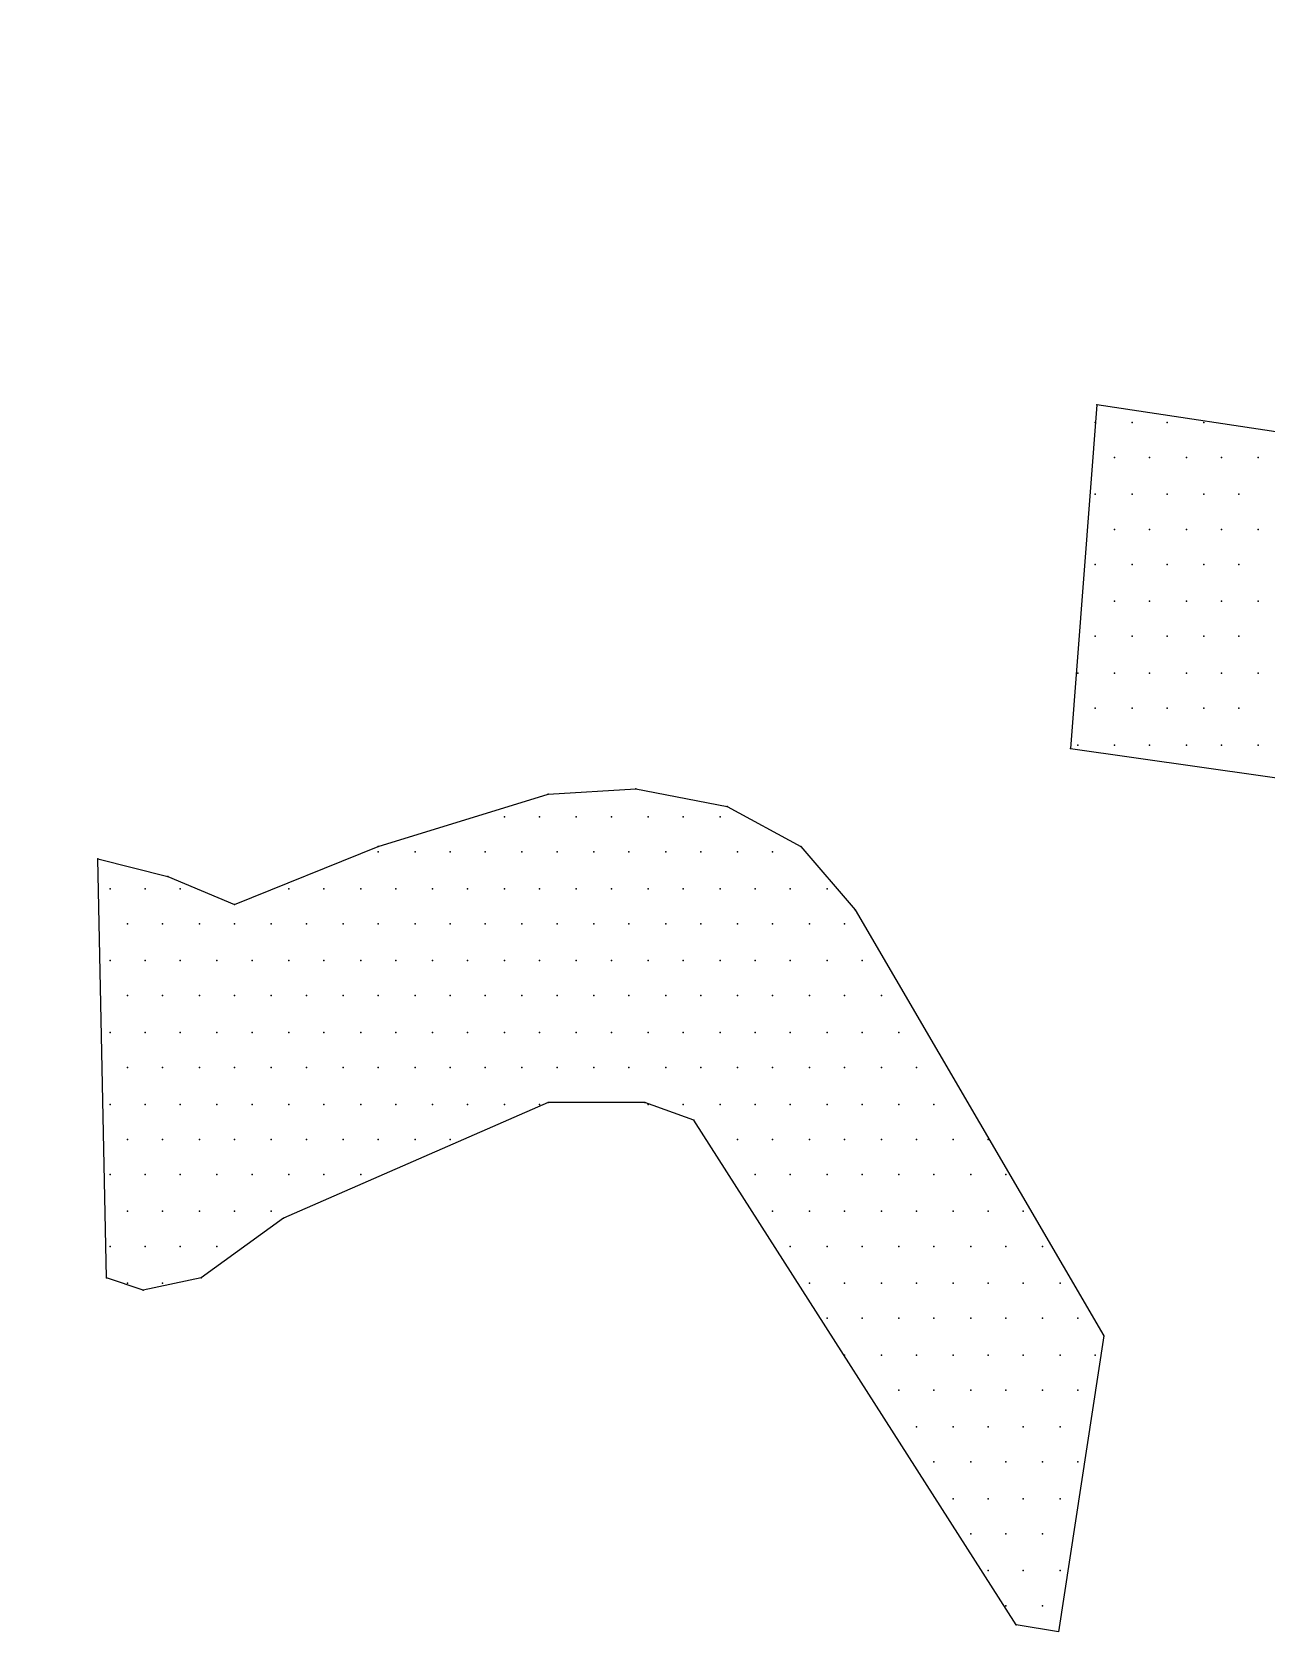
# Model space of a CAD drawing. Extents: x 180421 to 182279, y 668879 to 669787.
# Drawn here: x 180620.601 to 180624.32, y 669602.131 to 669606.948 of the extents above; entities that cross this region are included whole.
import ezdxf

# ---------------------------------------------------------------- set-up
doc = ezdxf.new("R2010")
doc.units = 0
doc.header["$LTSCALE"] = 2.5
doc.header["$MEASUREMENT"] = 0
doc.layers.get('0').update_dxf_attribs({"linetype": 'CONTINUOUS'})
doc.layers.add('KOTERET', color=1, linetype='CONTINUOUS')

# ---------------------------------------------------------------- blocks, each defined once
blk = doc.blocks.new('elipsa')
at = {"layer": 'KOTERET', "color": 1, "linetype": 'Continuous'}
for points in [[(20.3683, 15.4817, 0.06433), (7.6269, 18.997, 0.055067), (-3.6948, 19.3348, 0.081051), (-17.0697, 16.5849, 0.05642), (-25.5411, 12.204, 0.170965), (-32.0544, 4.6087, 0.076819), (-33.0467, 0.117, 0.118306), (-31.4579, -6.7288, 0.129737), (-26.3803, -12.4978, 0.070189), (-16.4416, -17.7337, 0.047922), (-8.9888, -19.6286, 0.049022), (1.6784, -20.3939, 0.072792), (17.2806, -17.6915, 0.1248), (27.5308, -12.0861, 0.103709), (33.1626, -4.1213, 0.036886), (33.5743, -2.3743, 0.106536), (33.2893, 2.7508, 0.106243), (28.2222, 10.4886, 0.106919), (20.3683, 15.4817)], [(-8.7988, -18.4832, 0.049045), (1.6467, -19.2327, 0.072972), (16.9534, -16.5725, 0.125195), (26.7391, -11.2363, 0.103069), (32.0753, -3.7149, 0.035565), (32.4289, -2.1895, 0.105225), (32.1861, 2.3919, 0.105504), (27.4094, 9.6652, 0.107235), (19.9461, 14.405, 0.064474), (7.4632, 17.8464, 0.055181), (-3.6262, 18.1789, 0.081162), (-16.6527, 15.5029, 0.05669), (-24.9288, 11.217, 0.171614), (-30.9723, 4.1918, 0.076301), (-31.8855, 0.0748, 0.117637), (-30.4181, -6.2062, 0.130118), (-25.7153, -11.5424, 0.070334), (-16.0457, -16.6411, 0.047983), (-8.7988, -18.4832)]]:
    blk.add_lwpolyline(points, format="xyb", dxfattribs=at)
at = {"layer": 'KOTERET', "color": 2, "linetype": 'Continuous'}
for points in [[(22.0943, -8.9192), (22.0151, -9.9537)], [(22.7593, -9.0195), (22.0943, -8.9192)], [(22.089, -8.972), (22.089, -8.972)], [(22.1999, -8.972), (22.1999, -8.972)], [(22.3054, -8.972), (22.3054, -8.972)], [(22.4163, -8.972), (22.4163, -8.972)], [(22.1471, -9.0775), (22.1471, -9.0775)], [(22.2526, -9.0775), (22.2526, -9.0775)], [(22.3635, -9.0775), (22.3635, -9.0775)], [(22.469, -9.0775), (22.469, -9.0775)], [(22.5799, -9.0775), (22.5799, -9.0775)], [(22.089, -9.1884), (22.089, -9.1884)], [(22.1999, -9.1884), (22.1999, -9.1884)], [(22.3054, -9.1884), (22.3054, -9.1884)], [(22.4163, -9.1884), (22.4163, -9.1884)], [(22.5218, -9.1884), (22.5218, -9.1884)], [(22.1471, -9.2939), (22.1471, -9.2939)], [(22.2526, -9.2939), (22.2526, -9.2939)], [(22.3635, -9.2939), (22.3635, -9.2939)], [(22.469, -9.2939), (22.469, -9.2939)], [(22.5799, -9.2939), (22.5799, -9.2939)], [(22.089, -9.3995), (22.089, -9.3995)], [(22.1999, -9.3995), (22.1999, -9.3995)], [(22.3054, -9.3995), (22.3054, -9.3995)], [(22.4163, -9.3995), (22.4163, -9.3995)], [(22.5218, -9.3995), (22.5218, -9.3995)], [(22.1471, -9.5103), (22.1471, -9.5103)], [(22.2526, -9.5103), (22.2526, -9.5103)], [(22.3635, -9.5103), (22.3635, -9.5103)], [(22.469, -9.5103), (22.469, -9.5103)], [(22.5799, -9.5103), (22.5799, -9.5103)], [(22.089, -9.6159), (22.089, -9.6159)], [(22.1999, -9.6159), (22.1999, -9.6159)], [(22.3054, -9.6159), (22.3054, -9.6159)], [(22.4163, -9.6159), (22.4163, -9.6159)], [(22.5218, -9.6159), (22.5218, -9.6159)], [(22.0362, -9.7268), (22.0362, -9.7268)], [(22.1471, -9.7268), (22.1471, -9.7268)], [(22.2526, -9.7268), (22.2526, -9.7268)], [(22.3635, -9.7268), (22.3635, -9.7268)], [(22.469, -9.7268), (22.469, -9.7268)], [(22.5799, -9.7268), (22.5799, -9.7268)], [(22.089, -9.8323), (22.089, -9.8323)], [(22.1999, -9.8323), (22.1999, -9.8323)], [(22.3054, -9.8323), (22.3054, -9.8323)], [(22.4163, -9.8323), (22.4163, -9.8323)], [(22.5218, -9.8323), (22.5218, -9.8323)], [(22.0151, -9.9537), (22.791, -10.0646)], [(22.0362, -9.9432), (22.0362, -9.9432)], [(22.1471, -9.9432), (22.1471, -9.9432)], [(22.2526, -9.9432), (22.2526, -9.9432)], [(22.3635, -9.9432), (22.3635, -9.9432)], [(22.469, -9.9432), (22.469, -9.9432)], [(22.5799, -9.9432), (22.5799, -9.9432)], [(19.9302, -10.2493), (20.4422, -10.0909)], [(20.4422, -10.0909), (20.7061, -10.0751)], [(20.7061, -10.0751), (20.9806, -10.1279)], [(20.3103, -10.1596), (20.3103, -10.1596)], [(20.4158, -10.1596), (20.4158, -10.1596)], [(20.5267, -10.1596), (20.5267, -10.1596)], [(20.6322, -10.1596), (20.6322, -10.1596)], [(20.7431, -10.1596), (20.7431, -10.1596)], [(20.8486, -10.1596), (20.8486, -10.1596)], [(20.9595, -10.1596), (20.9595, -10.1596)], [(20.9806, -10.1279), (21.2023, -10.2493)], [(19.4974, -10.4235), (19.9302, -10.2493)], [(21.2023, -10.2493), (21.3659, -10.4393)], [(19.1121, -11.5477), (19.0857, -10.2862)], [(19.0857, -10.2862), (19.2969, -10.339)], [(19.9302, -10.2651), (19.9302, -10.2651)], [(20.0411, -10.2651), (20.0411, -10.2651)], [(20.1467, -10.2651), (20.1467, -10.2651)], [(20.2522, -10.2651), (20.2522, -10.2651)], [(20.3631, -10.2651), (20.3631, -10.2651)], [(20.4686, -10.2651), (20.4686, -10.2651)], [(20.5795, -10.2651), (20.5795, -10.2651)], [(20.685, -10.2651), (20.685, -10.2651)], [(20.7959, -10.2651), (20.7959, -10.2651)], [(20.9014, -10.2651), (20.9014, -10.2651)], [(21.0123, -10.2651), (21.0123, -10.2651)], [(21.1178, -10.2651), (21.1178, -10.2651)], [(19.2969, -10.339), (19.4974, -10.4235)], [(19.1227, -10.376), (19.1227, -10.376)], [(19.2283, -10.376), (19.2283, -10.376)], [(19.3338, -10.376), (19.3338, -10.376)], [(19.6611, -10.376), (19.6611, -10.376)], [(19.7666, -10.376), (19.7666, -10.376)], [(19.8775, -10.376), (19.8775, -10.376)], [(19.983, -10.376), (19.983, -10.376)], [(20.0939, -10.376), (20.0939, -10.376)], [(20.1994, -10.376), (20.1994, -10.376)], [(20.3103, -10.376), (20.3103, -10.376)], [(20.4158, -10.376), (20.4158, -10.376)], [(20.5267, -10.376), (20.5267, -10.376)], [(20.6322, -10.376), (20.6322, -10.376)], [(20.7431, -10.376), (20.7431, -10.376)], [(20.8486, -10.376), (20.8486, -10.376)], [(20.9595, -10.376), (20.9595, -10.376)], [(21.0651, -10.376), (21.0651, -10.376)], [(21.1706, -10.376), (21.1706, -10.376)], [(21.2815, -10.376), (21.2815, -10.376)], [(21.3659, -10.4393), (22.1154, -11.7219)], [(19.1755, -10.4815), (19.1755, -10.4815)], [(19.281, -10.4815), (19.281, -10.4815)], [(19.3919, -10.4815), (19.3919, -10.4815)], [(19.4974, -10.4815), (19.4974, -10.4815)], [(19.6083, -10.4815), (19.6083, -10.4815)], [(19.7138, -10.4815), (19.7138, -10.4815)], [(19.8247, -10.4815), (19.8247, -10.4815)], [(19.9302, -10.4815), (19.9302, -10.4815)], [(20.0411, -10.4815), (20.0411, -10.4815)], [(20.1467, -10.4815), (20.1467, -10.4815)], [(20.2522, -10.4815), (20.2522, -10.4815)], [(20.3631, -10.4815), (20.3631, -10.4815)], [(20.4686, -10.4815), (20.4686, -10.4815)], [(20.5795, -10.4815), (20.5795, -10.4815)], [(20.685, -10.4815), (20.685, -10.4815)], [(20.7959, -10.4815), (20.7959, -10.4815)], [(20.9014, -10.4815), (20.9014, -10.4815)], [(21.0123, -10.4815), (21.0123, -10.4815)], [(21.1178, -10.4815), (21.1178, -10.4815)], [(21.2287, -10.4815), (21.2287, -10.4815)], [(21.3342, -10.4815), (21.3342, -10.4815)], [(19.1227, -10.5924), (19.1227, -10.5924)], [(19.2283, -10.5924), (19.2283, -10.5924)], [(19.3338, -10.5924), (19.3338, -10.5924)], [(19.4447, -10.5924), (19.4447, -10.5924)], [(19.5502, -10.5924), (19.5502, -10.5924)], [(19.6611, -10.5924), (19.6611, -10.5924)], [(19.7666, -10.5924), (19.7666, -10.5924)], [(19.8775, -10.5924), (19.8775, -10.5924)], [(19.983, -10.5924), (19.983, -10.5924)], [(20.0939, -10.5924), (20.0939, -10.5924)], [(20.1994, -10.5924), (20.1994, -10.5924)], [(20.3103, -10.5924), (20.3103, -10.5924)], [(20.4158, -10.5924), (20.4158, -10.5924)], [(20.5267, -10.5924), (20.5267, -10.5924)], [(20.6322, -10.5924), (20.6322, -10.5924)], [(20.7431, -10.5924), (20.7431, -10.5924)], [(20.8486, -10.5924), (20.8486, -10.5924)], [(20.9595, -10.5924), (20.9595, -10.5924)], [(21.0651, -10.5924), (21.0651, -10.5924)], [(21.1706, -10.5924), (21.1706, -10.5924)], [(21.2815, -10.5924), (21.2815, -10.5924)], [(21.387, -10.5924), (21.387, -10.5924)], [(19.1755, -10.6979), (19.1755, -10.6979)], [(19.281, -10.6979), (19.281, -10.6979)], [(19.3919, -10.6979), (19.3919, -10.6979)], [(19.4974, -10.6979), (19.4974, -10.6979)], [(19.6083, -10.6979), (19.6083, -10.6979)], [(19.7138, -10.6979), (19.7138, -10.6979)], [(19.8247, -10.6979), (19.8247, -10.6979)], [(19.9302, -10.6979), (19.9302, -10.6979)], [(20.0411, -10.6979), (20.0411, -10.6979)], [(20.1467, -10.6979), (20.1467, -10.6979)], [(20.2522, -10.6979), (20.2522, -10.6979)], [(20.3631, -10.6979), (20.3631, -10.6979)], [(20.4686, -10.6979), (20.4686, -10.6979)], [(20.5795, -10.6979), (20.5795, -10.6979)], [(20.685, -10.6979), (20.685, -10.6979)], [(20.7959, -10.6979), (20.7959, -10.6979)], [(20.9014, -10.6979), (20.9014, -10.6979)], [(21.0123, -10.6979), (21.0123, -10.6979)], [(21.1178, -10.6979), (21.1178, -10.6979)], [(21.2287, -10.6979), (21.2287, -10.6979)], [(21.3342, -10.6979), (21.3342, -10.6979)], [(21.4451, -10.6979), (21.4451, -10.6979)], [(19.1227, -10.8088), (19.1227, -10.8088)], [(19.2283, -10.8088), (19.2283, -10.8088)], [(19.3338, -10.8088), (19.3338, -10.8088)], [(19.4447, -10.8088), (19.4447, -10.8088)], [(19.5502, -10.8088), (19.5502, -10.8088)], [(19.6611, -10.8088), (19.6611, -10.8088)], [(19.7666, -10.8088), (19.7666, -10.8088)], [(19.8775, -10.8088), (19.8775, -10.8088)], [(19.983, -10.8088), (19.983, -10.8088)], [(20.0939, -10.8088), (20.0939, -10.8088)], [(20.1994, -10.8088), (20.1994, -10.8088)], [(20.3103, -10.8088), (20.3103, -10.8088)], [(20.4158, -10.8088), (20.4158, -10.8088)], [(20.5267, -10.8088), (20.5267, -10.8088)], [(20.6322, -10.8088), (20.6322, -10.8088)], [(20.7431, -10.8088), (20.7431, -10.8088)], [(20.8486, -10.8088), (20.8486, -10.8088)], [(20.9595, -10.8088), (20.9595, -10.8088)], [(21.0651, -10.8088), (21.0651, -10.8088)], [(21.1706, -10.8088), (21.1706, -10.8088)], [(21.2815, -10.8088), (21.2815, -10.8088)], [(21.387, -10.8088), (21.387, -10.8088)], [(21.4979, -10.8088), (21.4979, -10.8088)], [(19.1755, -10.9143), (19.1755, -10.9143)], [(19.281, -10.9143), (19.281, -10.9143)], [(19.3919, -10.9143), (19.3919, -10.9143)], [(19.4974, -10.9143), (19.4974, -10.9143)], [(19.6083, -10.9143), (19.6083, -10.9143)], [(19.7138, -10.9143), (19.7138, -10.9143)], [(19.8247, -10.9143), (19.8247, -10.9143)], [(19.9302, -10.9143), (19.9302, -10.9143)], [(20.0411, -10.9143), (20.0411, -10.9143)], [(20.1467, -10.9143), (20.1467, -10.9143)], [(20.2522, -10.9143), (20.2522, -10.9143)], [(20.3631, -10.9143), (20.3631, -10.9143)], [(20.4686, -10.9143), (20.4686, -10.9143)], [(20.5795, -10.9143), (20.5795, -10.9143)], [(20.685, -10.9143), (20.685, -10.9143)], [(20.7959, -10.9143), (20.7959, -10.9143)], [(20.9014, -10.9143), (20.9014, -10.9143)], [(21.0123, -10.9143), (21.0123, -10.9143)], [(21.1178, -10.9143), (21.1178, -10.9143)], [(21.2287, -10.9143), (21.2287, -10.9143)], [(21.3342, -10.9143), (21.3342, -10.9143)], [(21.4451, -10.9143), (21.4451, -10.9143)], [(21.5506, -10.9143), (21.5506, -10.9143)], [(19.1227, -11.0252), (19.1227, -11.0252)], [(19.2283, -11.0252), (19.2283, -11.0252)], [(19.3338, -11.0252), (19.3338, -11.0252)], [(19.4447, -11.0252), (19.4447, -11.0252)], [(19.5502, -11.0252), (19.5502, -11.0252)], [(20.4422, -11.0199), (19.6452, -11.3683)], [(19.6611, -11.0252), (19.6611, -11.0252)], [(19.7666, -11.0252), (19.7666, -11.0252)], [(19.8775, -11.0252), (19.8775, -11.0252)], [(19.983, -11.0252), (19.983, -11.0252)], [(20.0939, -11.0252), (20.0939, -11.0252)], [(20.1994, -11.0252), (20.1994, -11.0252)], [(20.3103, -11.0252), (20.3103, -11.0252)], [(20.4158, -11.0252), (20.4158, -11.0252)], [(20.7325, -11.0199), (20.4422, -11.0199)], [(20.8803, -11.0727), (20.7325, -11.0199)], [(20.7431, -11.0252), (20.7431, -11.0252)], [(20.8486, -11.0252), (20.8486, -11.0252)], [(20.9595, -11.0252), (20.9595, -11.0252)], [(21.0651, -11.0252), (21.0651, -11.0252)], [(21.1706, -11.0252), (21.1706, -11.0252)], [(21.2815, -11.0252), (21.2815, -11.0252)], [(21.387, -11.0252), (21.387, -11.0252)], [(21.4979, -11.0252), (21.4979, -11.0252)], [(21.6034, -11.0252), (21.6034, -11.0252)], [(21.8515, -12.5928), (20.8803, -11.0727)], [(19.1755, -11.1307), (19.1755, -11.1307)], [(19.281, -11.1307), (19.281, -11.1307)], [(19.3919, -11.1307), (19.3919, -11.1307)], [(19.4974, -11.1307), (19.4974, -11.1307)], [(19.6083, -11.1307), (19.6083, -11.1307)], [(19.7138, -11.1307), (19.7138, -11.1307)], [(19.8247, -11.1307), (19.8247, -11.1307)], [(19.9302, -11.1307), (19.9302, -11.1307)], [(20.0411, -11.1307), (20.0411, -11.1307)], [(20.1467, -11.1307), (20.1467, -11.1307)], [(21.0123, -11.1307), (21.0123, -11.1307)], [(21.1178, -11.1307), (21.1178, -11.1307)], [(21.2287, -11.1307), (21.2287, -11.1307)], [(21.3342, -11.1307), (21.3342, -11.1307)], [(21.4451, -11.1307), (21.4451, -11.1307)], [(21.5506, -11.1307), (21.5506, -11.1307)], [(21.6615, -11.1307), (21.6615, -11.1307)], [(21.767, -11.1307), (21.767, -11.1307)], [(19.1227, -11.2363), (19.1227, -11.2363)], [(19.2283, -11.2363), (19.2283, -11.2363)], [(19.3338, -11.2363), (19.3338, -11.2363)], [(19.4447, -11.2363), (19.4447, -11.2363)], [(19.5502, -11.2363), (19.5502, -11.2363)], [(19.6611, -11.2363), (19.6611, -11.2363)], [(19.7666, -11.2363), (19.7666, -11.2363)], [(19.8775, -11.2363), (19.8775, -11.2363)], [(21.0651, -11.2363), (21.0651, -11.2363)], [(21.1706, -11.2363), (21.1706, -11.2363)], [(21.2815, -11.2363), (21.2815, -11.2363)], [(21.387, -11.2363), (21.387, -11.2363)], [(21.4979, -11.2363), (21.4979, -11.2363)], [(21.6034, -11.2363), (21.6034, -11.2363)], [(21.7143, -11.2363), (21.7143, -11.2363)], [(21.8198, -11.2363), (21.8198, -11.2363)], [(19.1755, -11.3471), (19.1755, -11.3471)], [(19.281, -11.3471), (19.281, -11.3471)], [(19.3919, -11.3471), (19.3919, -11.3471)], [(19.6452, -11.3683), (19.3972, -11.5477)], [(19.4974, -11.3471), (19.4974, -11.3471)], [(19.6083, -11.3471), (19.6083, -11.3471)], [(21.1178, -11.3471), (21.1178, -11.3471)], [(21.2287, -11.3471), (21.2287, -11.3471)], [(21.3342, -11.3471), (21.3342, -11.3471)], [(21.4451, -11.3471), (21.4451, -11.3471)], [(21.5506, -11.3471), (21.5506, -11.3471)], [(21.6615, -11.3471), (21.6615, -11.3471)], [(21.767, -11.3471), (21.767, -11.3471)], [(21.8726, -11.3471), (21.8726, -11.3471)], [(19.1227, -11.4527), (19.1227, -11.4527)], [(19.2283, -11.4527), (19.2283, -11.4527)], [(19.3338, -11.4527), (19.3338, -11.4527)], [(19.4447, -11.4527), (19.4447, -11.4527)], [(21.1706, -11.4527), (21.1706, -11.4527)], [(21.2815, -11.4527), (21.2815, -11.4527)], [(21.387, -11.4527), (21.387, -11.4527)], [(21.4979, -11.4527), (21.4979, -11.4527)], [(21.6034, -11.4527), (21.6034, -11.4527)], [(21.7143, -11.4527), (21.7143, -11.4527)], [(21.8198, -11.4527), (21.8198, -11.4527)], [(21.9307, -11.4527), (21.9307, -11.4527)], [(19.223, -11.5847), (19.1121, -11.5477)], [(19.3972, -11.5477), (19.223, -11.5847)], [(19.1755, -11.5636), (19.1755, -11.5636)], [(19.281, -11.5636), (19.281, -11.5636)], [(21.2287, -11.5636), (21.2287, -11.5636)], [(21.3342, -11.5636), (21.3342, -11.5636)], [(21.4451, -11.5636), (21.4451, -11.5636)], [(21.5506, -11.5636), (21.5506, -11.5636)], [(21.6615, -11.5636), (21.6615, -11.5636)], [(21.767, -11.5636), (21.767, -11.5636)], [(21.8726, -11.5636), (21.8726, -11.5636)], [(21.9835, -11.5636), (21.9835, -11.5636)], [(21.2815, -11.6691), (21.2815, -11.6691)], [(21.387, -11.6691), (21.387, -11.6691)], [(21.4979, -11.6691), (21.4979, -11.6691)], [(21.6034, -11.6691), (21.6034, -11.6691)], [(21.7143, -11.6691), (21.7143, -11.6691)], [(21.8198, -11.6691), (21.8198, -11.6691)], [(21.9307, -11.6691), (21.9307, -11.6691)], [(22.0362, -11.6691), (22.0362, -11.6691)], [(22.1154, -11.7219), (21.9782, -12.6139)], [(21.3342, -11.78), (21.3342, -11.78)], [(21.4451, -11.78), (21.4451, -11.78)], [(21.5506, -11.78), (21.5506, -11.78)], [(21.6615, -11.78), (21.6615, -11.78)], [(21.767, -11.78), (21.767, -11.78)], [(21.8726, -11.78), (21.8726, -11.78)], [(21.9835, -11.78), (21.9835, -11.78)], [(22.089, -11.78), (22.089, -11.78)], [(21.4979, -11.8855), (21.4979, -11.8855)], [(21.6034, -11.8855), (21.6034, -11.8855)], [(21.7143, -11.8855), (21.7143, -11.8855)], [(21.8198, -11.8855), (21.8198, -11.8855)], [(21.9307, -11.8855), (21.9307, -11.8855)], [(22.0362, -11.8855), (22.0362, -11.8855)], [(21.5506, -11.9964), (21.5506, -11.9964)], [(21.6615, -11.9964), (21.6615, -11.9964)], [(21.767, -11.9964), (21.767, -11.9964)], [(21.8726, -11.9964), (21.8726, -11.9964)], [(21.9835, -11.9964), (21.9835, -11.9964)], [(21.6034, -12.1019), (21.6034, -12.1019)], [(21.7143, -12.1019), (21.7143, -12.1019)], [(21.8198, -12.1019), (21.8198, -12.1019)], [(21.9307, -12.1019), (21.9307, -12.1019)], [(22.0362, -12.1019), (22.0362, -12.1019)], [(21.6615, -12.2128), (21.6615, -12.2128)], [(21.767, -12.2128), (21.767, -12.2128)], [(21.8726, -12.2128), (21.8726, -12.2128)], [(21.9835, -12.2128), (21.9835, -12.2128)], [(21.7143, -12.3183), (21.7143, -12.3183)], [(21.8198, -12.3183), (21.8198, -12.3183)], [(21.9307, -12.3183), (21.9307, -12.3183)], [(21.767, -12.4292), (21.767, -12.4292)], [(21.8726, -12.4292), (21.8726, -12.4292)], [(21.9835, -12.4292), (21.9835, -12.4292)], [(21.8198, -12.5347), (21.8198, -12.5347)], [(21.9307, -12.5347), (21.9307, -12.5347)], [(21.9782, -12.6139), (21.8515, -12.5928)]]:
    blk.add_lwpolyline(points, dxfattribs=at)
at = {"layer": 'KOTERET', "color": 1}
for p in [(22.0943, -8.9192), (22.0943, -8.9192), (22.089, -8.972), (22.089, -8.972), (22.1999, -8.972), (22.1999, -8.972), (22.3054, -8.972), (22.3054, -8.972), (22.4163, -8.972), (22.4163, -8.972), (22.1471, -9.0775), (22.1471, -9.0775), (22.2526, -9.0775), (22.2526, -9.0775), (22.3635, -9.0775), (22.3635, -9.0775), (22.469, -9.0775), (22.469, -9.0775), (22.5799, -9.0775), (22.5799, -9.0775), (22.089, -9.1884), (22.089, -9.1884), (22.1999, -9.1884), (22.1999, -9.1884), (22.3054, -9.1884), (22.3054, -9.1884), (22.4163, -9.1884), (22.4163, -9.1884), (22.5218, -9.1884), (22.5218, -9.1884), (22.1471, -9.2939), (22.1471, -9.2939), (22.2526, -9.2939), (22.2526, -9.2939), (22.3635, -9.2939), (22.3635, -9.2939), (22.469, -9.2939), (22.469, -9.2939), (22.5799, -9.2939), (22.5799, -9.2939), (22.089, -9.3995), (22.089, -9.3995), (22.1999, -9.3995), (22.1999, -9.3995), (22.3054, -9.3995), (22.3054, -9.3995), (22.4163, -9.3995), (22.4163, -9.3995), (22.5218, -9.3995), (22.5218, -9.3995), (22.1471, -9.5103), (22.1471, -9.5103), (22.2526, -9.5103), (22.2526, -9.5103), (22.3635, -9.5103), (22.3635, -9.5103), (22.469, -9.5103), (22.469, -9.5103), (22.5799, -9.5103), (22.5799, -9.5103), (22.089, -9.6159), (22.089, -9.6159), (22.1999, -9.6159), (22.1999, -9.6159), (22.3054, -9.6159), (22.3054, -9.6159), (22.4163, -9.6159), (22.4163, -9.6159), (22.5218, -9.6159), (22.5218, -9.6159), (22.0362, -9.7268), (22.0362, -9.7268), (22.1471, -9.7268), (22.1471, -9.7268), (22.2526, -9.7268), (22.2526, -9.7268), (22.3635, -9.7268), (22.3635, -9.7268), (22.469, -9.7268), (22.469, -9.7268), (22.5799, -9.7268), (22.5799, -9.7268), (22.089, -9.8323), (22.089, -9.8323), (22.1999, -9.8323), (22.1999, -9.8323), (22.3054, -9.8323), (22.3054, -9.8323), (22.4163, -9.8323), (22.4163, -9.8323), (22.5218, -9.8323), (22.5218, -9.8323), (22.0151, -9.9537), (22.0151, -9.9537), (22.0362, -9.9432), (22.0362, -9.9432), (22.1471, -9.9432), (22.1471, -9.9432), (22.2526, -9.9432), (22.2526, -9.9432), (22.3635, -9.9432), (22.3635, -9.9432), (22.469, -9.9432), (22.469, -9.9432), (22.5799, -9.9432), (22.5799, -9.9432), (20.4422, -10.0909), (20.4422, -10.0909), (20.7061, -10.0751), (20.7061, -10.0751), (20.3103, -10.1596), (20.3103, -10.1596), (20.4158, -10.1596), (20.4158, -10.1596), (20.5267, -10.1596), (20.5267, -10.1596), (20.6322, -10.1596), (20.6322, -10.1596), (20.7431, -10.1596), (20.7431, -10.1596), (20.8486, -10.1596), (20.8486, -10.1596), (20.9595, -10.1596), (20.9595, -10.1596), (20.9806, -10.1279), (20.9806, -10.1279), (19.9302, -10.2493), (19.9302, -10.2493), (21.2023, -10.2493), (21.2023, -10.2493), (19.0857, -10.2862), (19.0857, -10.2862), (19.9302, -10.2651), (19.9302, -10.2651), (20.0411, -10.2651), (20.0411, -10.2651), (20.1467, -10.2651), (20.1467, -10.2651), (20.2522, -10.2651), (20.2522, -10.2651), (20.3631, -10.2651), (20.3631, -10.2651), (20.4686, -10.2651), (20.4686, -10.2651), (20.5795, -10.2651), (20.5795, -10.2651), (20.685, -10.2651), (20.685, -10.2651), (20.7959, -10.2651), (20.7959, -10.2651), (20.9014, -10.2651), (20.9014, -10.2651), (21.0123, -10.2651), (21.0123, -10.2651), (21.1178, -10.2651), (21.1178, -10.2651), (19.2969, -10.339), (19.2969, -10.339), (19.1227, -10.376), (19.1227, -10.376), (19.2283, -10.376), (19.2283, -10.376), (19.3338, -10.376), (19.3338, -10.376), (19.6611, -10.376), (19.6611, -10.376), (19.7666, -10.376), (19.7666, -10.376), (19.8775, -10.376), (19.8775, -10.376), (19.983, -10.376), (19.983, -10.376), (20.0939, -10.376), (20.0939, -10.376), (20.1994, -10.376), (20.1994, -10.376), (20.3103, -10.376), (20.3103, -10.376), (20.4158, -10.376), (20.4158, -10.376), (20.5267, -10.376), (20.5267, -10.376), (20.6322, -10.376), (20.6322, -10.376), (20.7431, -10.376), (20.7431, -10.376), (20.8486, -10.376), (20.8486, -10.376), (20.9595, -10.376), (20.9595, -10.376), (21.0651, -10.376), (21.0651, -10.376), (21.1706, -10.376), (21.1706, -10.376), (21.2815, -10.376), (21.2815, -10.376), (19.4974, -10.4235), (19.4974, -10.4235), (21.3659, -10.4393), (21.3659, -10.4393), (19.1755, -10.4815), (19.1755, -10.4815), (19.281, -10.4815), (19.281, -10.4815), (19.3919, -10.4815), (19.3919, -10.4815), (19.4974, -10.4815), (19.4974, -10.4815), (19.6083, -10.4815), (19.6083, -10.4815), (19.7138, -10.4815), (19.7138, -10.4815), (19.8247, -10.4815), (19.8247, -10.4815), (19.9302, -10.4815), (19.9302, -10.4815), (20.0411, -10.4815), (20.0411, -10.4815), (20.1467, -10.4815), (20.1467, -10.4815), (20.2522, -10.4815), (20.2522, -10.4815), (20.3631, -10.4815), (20.3631, -10.4815), (20.4686, -10.4815), (20.4686, -10.4815), (20.5795, -10.4815), (20.5795, -10.4815), (20.685, -10.4815), (20.685, -10.4815), (20.7959, -10.4815), (20.7959, -10.4815), (20.9014, -10.4815), (20.9014, -10.4815), (21.0123, -10.4815), (21.0123, -10.4815), (21.1178, -10.4815), (21.1178, -10.4815), (21.2287, -10.4815), (21.2287, -10.4815), (21.3342, -10.4815), (21.3342, -10.4815), (19.1227, -10.5924), (19.1227, -10.5924), (19.2283, -10.5924), (19.2283, -10.5924), (19.3338, -10.5924), (19.3338, -10.5924), (19.4447, -10.5924), (19.4447, -10.5924), (19.5502, -10.5924), (19.5502, -10.5924), (19.6611, -10.5924), (19.6611, -10.5924), (19.7666, -10.5924), (19.7666, -10.5924), (19.8775, -10.5924), (19.8775, -10.5924), (19.983, -10.5924), (19.983, -10.5924), (20.0939, -10.5924), (20.0939, -10.5924), (20.1994, -10.5924), (20.1994, -10.5924), (20.3103, -10.5924), (20.3103, -10.5924), (20.4158, -10.5924), (20.4158, -10.5924), (20.5267, -10.5924), (20.5267, -10.5924), (20.6322, -10.5924), (20.6322, -10.5924), (20.7431, -10.5924), (20.7431, -10.5924), (20.8486, -10.5924), (20.8486, -10.5924), (20.9595, -10.5924), (20.9595, -10.5924), (21.0651, -10.5924), (21.0651, -10.5924), (21.1706, -10.5924), (21.1706, -10.5924), (21.2815, -10.5924), (21.2815, -10.5924), (21.387, -10.5924), (21.387, -10.5924), (19.1755, -10.6979), (19.1755, -10.6979), (19.281, -10.6979), (19.281, -10.6979), (19.3919, -10.6979), (19.3919, -10.6979), (19.4974, -10.6979), (19.4974, -10.6979), (19.6083, -10.6979), (19.6083, -10.6979), (19.7138, -10.6979), (19.7138, -10.6979), (19.8247, -10.6979), (19.8247, -10.6979), (19.9302, -10.6979), (19.9302, -10.6979), (20.0411, -10.6979), (20.0411, -10.6979), (20.1467, -10.6979), (20.1467, -10.6979), (20.2522, -10.6979), (20.2522, -10.6979), (20.3631, -10.6979), (20.3631, -10.6979), (20.4686, -10.6979), (20.4686, -10.6979), (20.5795, -10.6979), (20.5795, -10.6979), (20.685, -10.6979), (20.685, -10.6979), (20.7959, -10.6979), (20.7959, -10.6979), (20.9014, -10.6979), (20.9014, -10.6979), (21.0123, -10.6979), (21.0123, -10.6979), (21.1178, -10.6979), (21.1178, -10.6979), (21.2287, -10.6979), (21.2287, -10.6979), (21.3342, -10.6979), (21.3342, -10.6979), (21.4451, -10.6979), (21.4451, -10.6979), (19.1227, -10.8088), (19.1227, -10.8088), (19.2283, -10.8088), (19.2283, -10.8088), (19.3338, -10.8088), (19.3338, -10.8088), (19.4447, -10.8088), (19.4447, -10.8088), (19.5502, -10.8088), (19.5502, -10.8088), (19.6611, -10.8088), (19.6611, -10.8088), (19.7666, -10.8088), (19.7666, -10.8088), (19.8775, -10.8088), (19.8775, -10.8088), (19.983, -10.8088), (19.983, -10.8088), (20.0939, -10.8088), (20.0939, -10.8088), (20.1994, -10.8088), (20.1994, -10.8088), (20.3103, -10.8088), (20.3103, -10.8088), (20.4158, -10.8088), (20.4158, -10.8088), (20.5267, -10.8088), (20.5267, -10.8088), (20.6322, -10.8088), (20.6322, -10.8088), (20.7431, -10.8088), (20.7431, -10.8088), (20.8486, -10.8088), (20.8486, -10.8088), (20.9595, -10.8088), (20.9595, -10.8088), (21.0651, -10.8088), (21.0651, -10.8088), (21.1706, -10.8088), (21.1706, -10.8088), (21.2815, -10.8088), (21.2815, -10.8088), (21.387, -10.8088), (21.387, -10.8088), (21.4979, -10.8088), (21.4979, -10.8088), (19.1755, -10.9143), (19.1755, -10.9143), (19.281, -10.9143), (19.281, -10.9143), (19.3919, -10.9143), (19.3919, -10.9143), (19.4974, -10.9143), (19.4974, -10.9143), (19.6083, -10.9143), (19.6083, -10.9143), (19.7138, -10.9143), (19.7138, -10.9143), (19.8247, -10.9143), (19.8247, -10.9143), (19.9302, -10.9143), (19.9302, -10.9143), (20.0411, -10.9143), (20.0411, -10.9143), (20.1467, -10.9143), (20.1467, -10.9143), (20.2522, -10.9143), (20.2522, -10.9143), (20.3631, -10.9143), (20.3631, -10.9143), (20.4686, -10.9143), (20.4686, -10.9143), (20.5795, -10.9143), (20.5795, -10.9143), (20.685, -10.9143), (20.685, -10.9143), (20.7959, -10.9143), (20.7959, -10.9143), (20.9014, -10.9143), (20.9014, -10.9143), (21.0123, -10.9143), (21.0123, -10.9143), (21.1178, -10.9143), (21.1178, -10.9143), (21.2287, -10.9143), (21.2287, -10.9143), (21.3342, -10.9143), (21.3342, -10.9143), (21.4451, -10.9143), (21.4451, -10.9143), (21.5506, -10.9143), (21.5506, -10.9143), (19.1227, -11.0252), (19.1227, -11.0252), (19.2283, -11.0252), (19.2283, -11.0252), (19.3338, -11.0252), (19.3338, -11.0252), (19.4447, -11.0252), (19.4447, -11.0252), (19.5502, -11.0252), (19.5502, -11.0252), (19.6611, -11.0252), (19.6611, -11.0252), (19.7666, -11.0252), (19.7666, -11.0252), (19.8775, -11.0252), (19.8775, -11.0252), (19.983, -11.0252), (19.983, -11.0252), (20.0939, -11.0252), (20.0939, -11.0252), (20.1994, -11.0252), (20.1994, -11.0252), (20.3103, -11.0252), (20.3103, -11.0252), (20.4158, -11.0252), (20.4158, -11.0252), (20.4422, -11.0199), (20.4422, -11.0199), (20.7325, -11.0199), (20.7325, -11.0199), (20.7431, -11.0252), (20.7431, -11.0252), (20.8486, -11.0252), (20.8486, -11.0252), (20.9595, -11.0252), (20.9595, -11.0252), (21.0651, -11.0252), (21.0651, -11.0252), (21.1706, -11.0252), (21.1706, -11.0252), (21.2815, -11.0252), (21.2815, -11.0252), (21.387, -11.0252), (21.387, -11.0252), (21.4979, -11.0252), (21.4979, -11.0252), (21.6034, -11.0252), (21.6034, -11.0252), (20.8803, -11.0727), (20.8803, -11.0727), (19.1755, -11.1307), (19.1755, -11.1307), (19.281, -11.1307), (19.281, -11.1307), (19.3919, -11.1307), (19.3919, -11.1307), (19.4974, -11.1307), (19.4974, -11.1307), (19.6083, -11.1307), (19.6083, -11.1307), (19.7138, -11.1307), (19.7138, -11.1307), (19.8247, -11.1307), (19.8247, -11.1307), (19.9302, -11.1307), (19.9302, -11.1307), (20.0411, -11.1307), (20.0411, -11.1307), (20.1467, -11.1307), (20.1467, -11.1307), (21.0123, -11.1307), (21.0123, -11.1307), (21.1178, -11.1307), (21.1178, -11.1307), (21.2287, -11.1307), (21.2287, -11.1307), (21.3342, -11.1307), (21.3342, -11.1307), (21.4451, -11.1307), (21.4451, -11.1307), (21.5506, -11.1307), (21.5506, -11.1307), (21.6615, -11.1307), (21.6615, -11.1307), (21.767, -11.1307), (21.767, -11.1307), (19.1227, -11.2363), (19.1227, -11.2363), (19.2283, -11.2363), (19.2283, -11.2363), (19.3338, -11.2363), (19.3338, -11.2363), (19.4447, -11.2363), (19.4447, -11.2363), (19.5502, -11.2363), (19.5502, -11.2363), (19.6611, -11.2363), (19.6611, -11.2363), (19.7666, -11.2363), (19.7666, -11.2363), (19.8775, -11.2363), (19.8775, -11.2363), (21.0651, -11.2363), (21.0651, -11.2363), (21.1706, -11.2363), (21.1706, -11.2363), (21.2815, -11.2363), (21.2815, -11.2363), (21.387, -11.2363), (21.387, -11.2363), (21.4979, -11.2363), (21.4979, -11.2363), (21.6034, -11.2363), (21.6034, -11.2363), (21.7143, -11.2363), (21.7143, -11.2363), (21.8198, -11.2363), (21.8198, -11.2363), (19.1755, -11.3471), (19.1755, -11.3471), (19.281, -11.3471), (19.281, -11.3471), (19.3919, -11.3471), (19.3919, -11.3471), (19.4974, -11.3471), (19.4974, -11.3471), (19.6083, -11.3471), (19.6083, -11.3471), (19.6452, -11.3683), (19.6452, -11.3683), (21.1178, -11.3471), (21.1178, -11.3471), (21.2287, -11.3471), (21.2287, -11.3471), (21.3342, -11.3471), (21.3342, -11.3471), (21.4451, -11.3471), (21.4451, -11.3471), (21.5506, -11.3471), (21.5506, -11.3471), (21.6615, -11.3471), (21.6615, -11.3471), (21.767, -11.3471), (21.767, -11.3471), (21.8726, -11.3471), (21.8726, -11.3471), (19.1227, -11.4527), (19.1227, -11.4527), (19.2283, -11.4527), (19.2283, -11.4527), (19.3338, -11.4527), (19.3338, -11.4527), (19.4447, -11.4527), (19.4447, -11.4527), (21.1706, -11.4527), (21.1706, -11.4527), (21.2815, -11.4527), (21.2815, -11.4527), (21.387, -11.4527), (21.387, -11.4527), (21.4979, -11.4527), (21.4979, -11.4527), (21.6034, -11.4527), (21.6034, -11.4527), (21.7143, -11.4527), (21.7143, -11.4527), (21.8198, -11.4527), (21.8198, -11.4527), (21.9307, -11.4527), (21.9307, -11.4527), (19.1121, -11.5477), (19.1121, -11.5477), (19.3972, -11.5477), (19.3972, -11.5477), (19.1755, -11.5636), (19.1755, -11.5636), (19.223, -11.5847), (19.223, -11.5847), (19.281, -11.5636), (19.281, -11.5636), (21.2287, -11.5636), (21.2287, -11.5636), (21.3342, -11.5636), (21.3342, -11.5636), (21.4451, -11.5636), (21.4451, -11.5636), (21.5506, -11.5636), (21.5506, -11.5636), (21.6615, -11.5636), (21.6615, -11.5636), (21.767, -11.5636), (21.767, -11.5636), (21.8726, -11.5636), (21.8726, -11.5636), (21.9835, -11.5636), (21.9835, -11.5636), (21.2815, -11.6691), (21.2815, -11.6691), (21.387, -11.6691), (21.387, -11.6691), (21.4979, -11.6691), (21.4979, -11.6691), (21.6034, -11.6691), (21.6034, -11.6691), (21.7143, -11.6691), (21.7143, -11.6691), (21.8198, -11.6691), (21.8198, -11.6691), (21.9307, -11.6691), (21.9307, -11.6691), (22.0362, -11.6691), (22.0362, -11.6691), (22.1154, -11.7219), (22.1154, -11.7219), (21.3342, -11.78), (21.3342, -11.78), (21.4451, -11.78), (21.4451, -11.78), (21.5506, -11.78), (21.5506, -11.78), (21.6615, -11.78), (21.6615, -11.78), (21.767, -11.78), (21.767, -11.78), (21.8726, -11.78), (21.8726, -11.78), (21.9835, -11.78), (21.9835, -11.78), (22.089, -11.78), (22.089, -11.78), (21.4979, -11.8855), (21.4979, -11.8855), (21.6034, -11.8855), (21.6034, -11.8855), (21.7143, -11.8855), (21.7143, -11.8855), (21.8198, -11.8855), (21.8198, -11.8855), (21.9307, -11.8855), (21.9307, -11.8855), (22.0362, -11.8855), (22.0362, -11.8855), (21.5506, -11.9964), (21.5506, -11.9964), (21.6615, -11.9964), (21.6615, -11.9964), (21.767, -11.9964), (21.767, -11.9964), (21.8726, -11.9964), (21.8726, -11.9964), (21.9835, -11.9964), (21.9835, -11.9964), (21.6034, -12.1019), (21.6034, -12.1019), (21.7143, -12.1019), (21.7143, -12.1019), (21.8198, -12.1019), (21.8198, -12.1019), (21.9307, -12.1019), (21.9307, -12.1019), (22.0362, -12.1019), (22.0362, -12.1019), (21.6615, -12.2128), (21.6615, -12.2128), (21.767, -12.2128), (21.767, -12.2128), (21.8726, -12.2128), (21.8726, -12.2128), (21.9835, -12.2128), (21.9835, -12.2128), (21.7143, -12.3183), (21.7143, -12.3183), (21.8198, -12.3183), (21.8198, -12.3183), (21.9307, -12.3183), (21.9307, -12.3183), (21.767, -12.4292), (21.767, -12.4292), (21.8726, -12.4292), (21.8726, -12.4292), (21.9835, -12.4292), (21.9835, -12.4292), (21.8198, -12.5347), (21.8198, -12.5347), (21.9307, -12.5347), (21.9307, -12.5347), (21.8515, -12.5928), (21.8515, -12.5928)]:
    blk.add_point(p, dxfattribs=at)

msp = doc.modelspace()

# ---------------------------------------------------------------- block references
msp.add_blockref('elipsa', (180601.7133, 669614.7446))

doc.saveas('drawing.dxf')
